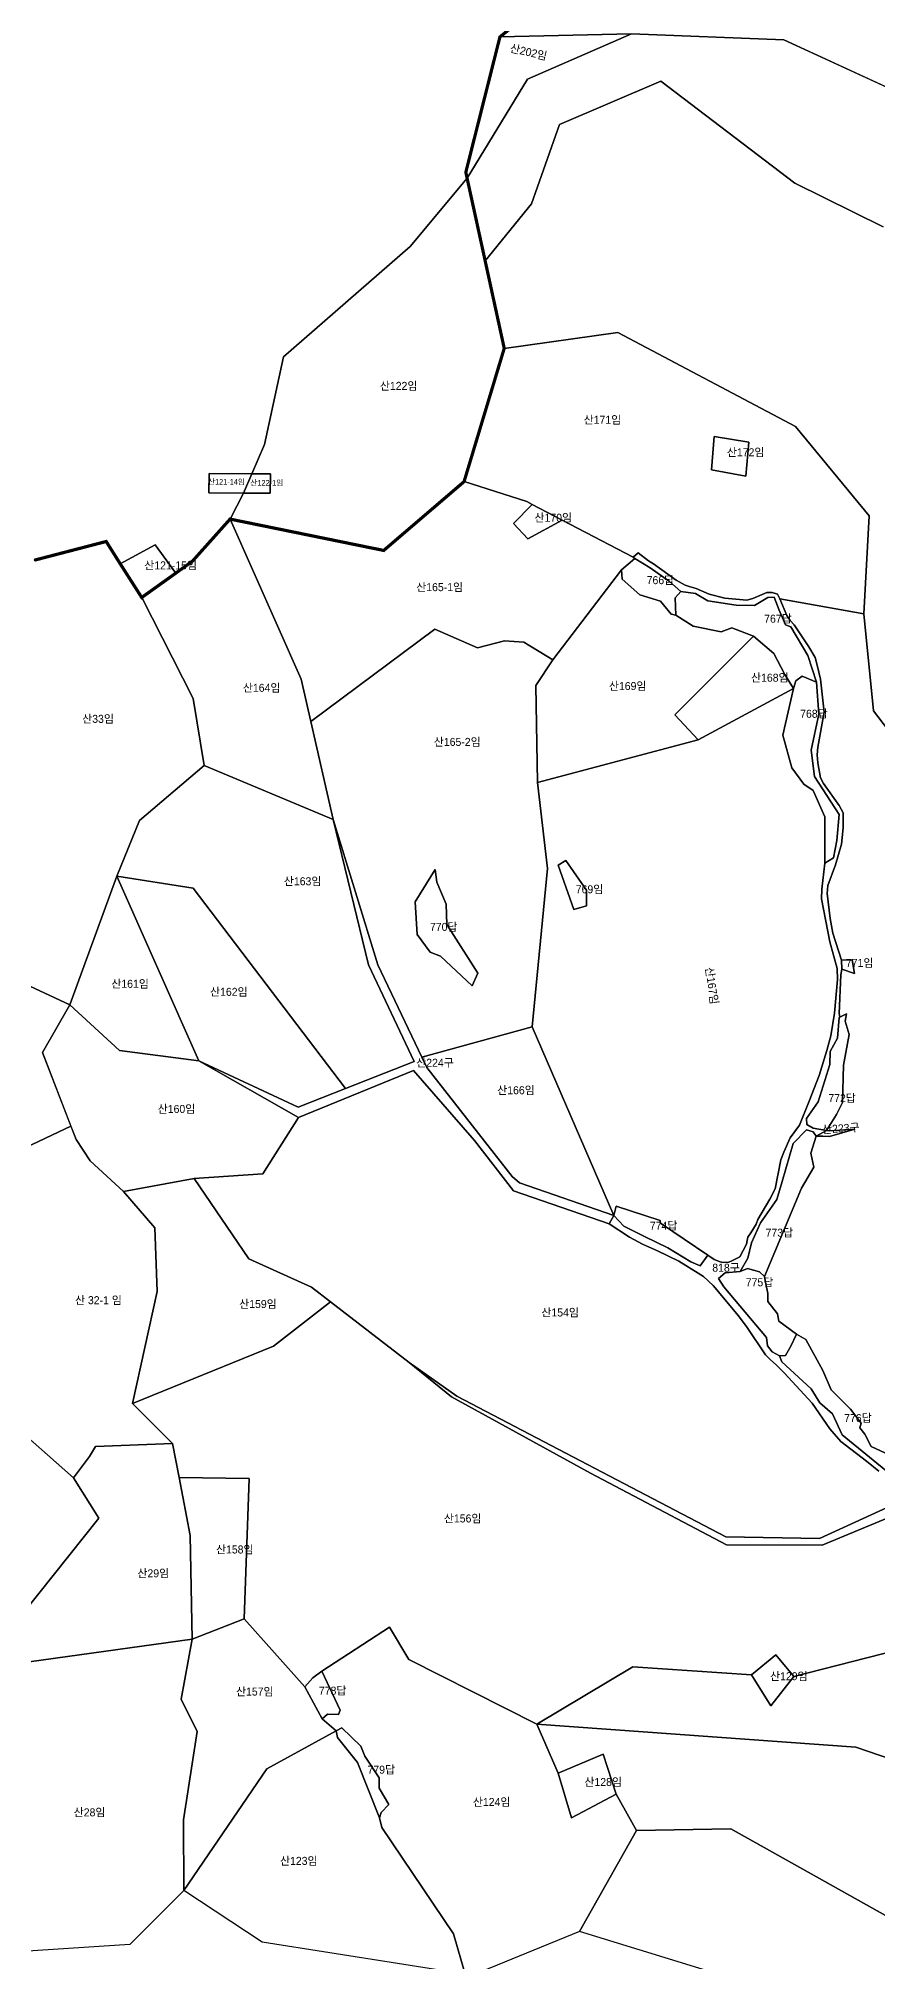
# Model space of a CAD drawing. Header units: metres. Extents: x 245462 to 249549, y 373212 to 377851.
# Drawn here: x 246936 to 247461, y 374194 to 375396 of the extents above; entities that cross this region are included whole.
import ezdxf

# ---------------------------------------------------------------- set-up
doc = ezdxf.new("R2010")
doc.units = ezdxf.units.M
doc.linetypes.add('boundary', pattern=[170, 150, -4, 4, -4, 4, -4])
for name, color, linetype in [('-00-경계_369-1 369 매입(20240430)', 7, 'Continuous'), ('00_지번', 6, 'Continuous'), ('00_지적', 6, 'Continuous')]:
    doc.layers.add(name, color=color, linetype=linetype)
doc.styles.get("Standard").update_dxf_attribs({"font": ''})
doc.styles.get('Standard').set_extended_font_data('Gulim')

msp = doc.modelspace()

# ---------------------------------------------------------------- linework, layer by layer
at = {"layer": '-00-경계_369-1 369 매입(20240430)', "color": 1, "linetype": 'boundary', "const_width": 2}
msp.add_lwpolyline([(246933.7, 375069.6), (246978.6, 375081.3), (246987.4, 375067.3), (247000.8, 375046.3), (247022.2, 375061.6), (247032.6, 375069.1), (247056, 375095.3), (247152, 375075.7), (247202.2, 375118.7), (247227.3, 375202), (247215.4, 375256.6), (247204.1, 375308.3), (247203.3, 375312.1), (247224.6, 375396.6), (247311.2, 375467.3)], dxfattribs=at)
at = {"layer": '00_지적', "linetype": 'Continuous'}
for points in [[(247556.4, 375659.4), (247580.9, 375680.4), (247582.1, 375706.3), (247627.6, 375697.6), (247677.1, 375465.1), (247673.6, 375438.9), (247656.9, 375443.1), (247651.9, 375420.1), (247669.6, 375408.9), (247531.7, 375335.1), (247401.9, 375394.9), (247306.8, 375398.5), (247224.6, 375396.6), (247311.2, 375467.3), (247436.6, 375540.8), (247510.7, 375577.2), (247531.2, 375592), (247551.1, 375622.1), (247552.9, 375650.6), (247556.4, 375659.4)], [(247224.6, 375396.6), (247203.3, 375312.1), (247204.1, 375308.3), (247168.6, 375265.6), (247089.4, 375196.7), (247077.5, 375142), (247069.5, 375123.5), (247042.9, 375123.7), (247042.7, 375111.8), (247064.3, 375111.6), (247056, 375095.3), (247032.6, 375069.1), (247022.2, 375061.6), (247009.2, 375079.2), (246987.4, 375067.3), (246978.6, 375081.3), (246933.7, 375069.6)], [(247204.1, 375308.3), (247203.3, 375312.1), (247224.6, 375396.6), (247306.8, 375398.5), (247241.8, 375370.3), (247204.1, 375308.3)], [(247464, 375277.9), (247408.9, 375305.2), (247325.1, 375369), (247261.8, 375342), (247244.3, 375292.3), (247215.4, 375256.6), (247204.1, 375308.3), (247241.8, 375370.3), (247306.8, 375398.5), (247401.9, 375394.9), (247533.5, 375334.3)], [(247495.8, 374926), (247458.1, 374975.5), (247451.9, 375036.1), (247455.3, 375097.3), (247409.3, 375153.1), (247298.3, 375211.9), (247227.3, 375202), (247215.4, 375256.6), (247244.3, 375292.3), (247261.8, 375342), (247325.1, 375369), (247408.9, 375305.2), (247464, 375277.9)], [(247069.5, 375123.5), (247077.5, 375142), (247089.4, 375196.7), (247168.6, 375265.6), (247204.1, 375308.3), (247215.4, 375256.6), (247227.3, 375202), (247202.2, 375118.7), (247152, 375075.7), (247056, 375095.3), (247064.3, 375111.6), (247081.1, 375111.4), (247081.2, 375123.5), (247069.5, 375123.5)], [(247202.2, 375118.7), (247227.3, 375202), (247298.3, 375211.9), (247409.3, 375153.1), (247455.3, 375097.3), (247451.9, 375036.1), (247399.4, 375045.4), (247398.1, 375048.4), (247394.8, 375049.5), (247391.3, 375049.5), (247382.7, 375045.7), (247378.8, 375044.6), (247365.1, 375045.8), (247355.3, 375048.3), (247347.2, 375052), (247342.8, 375053.1), (247340.4, 375054.1), (247334.7, 375057.1), (247320.5, 375067.4), (247317.5, 375069.2), (247310.9, 375074.2), (247307.9, 375071.5), (247263.4, 375094.6), (247244.8, 375104.4), (247241.4, 375106.2), (247202.2, 375118.7)], [(247378.2, 375122.1), (247356.8, 375126.1), (247358.4, 375147), (247380.1, 375143.3), (247378.2, 375122.1)], [(247378.2, 375122.1), (247380.1, 375143.3), (247358.4, 375147), (247356.8, 375126.1), (247378.2, 375122.1)], [(247069.5, 375123.5), (247064.3, 375111.6), (247042.7, 375111.8), (247042.9, 375123.7), (247069.5, 375123.5)], [(247069.5, 375123.5), (247081.2, 375123.5), (247081.1, 375111.4), (247064.3, 375111.6), (247069.5, 375123.5)], [(247244.8, 375104.4), (247233.1, 375092.6), (247242.1, 375083), (247263.4, 375094.6), (247307.9, 375071.5), (247308.9, 375070.6), (247300.5, 375063.5), (247257.6, 375007.3), (247239.5, 375018.3), (247227.4, 375019.2), (247210.5, 375014.9), (247183.9, 375026.6), (247106.4, 374968.9), (247100.4, 374995.3), (247056, 375095.3), (247152, 375075.7), (247202.2, 375118.7), (247241.4, 375106.2), (247244.8, 375104.4)], [(247263.4, 375094.6), (247242.1, 375083), (247233.1, 375092.6), (247244.8, 375104.4), (247263.4, 375094.6)], [(247056, 375095.3), (247100.4, 374995.3), (247106.4, 374968.9), (247120.5, 374907.6), (247039.8, 374941.3), (247033, 374983.2), (247000.8, 375046.3), (247022.2, 375061.6), (247032.6, 375069.1), (247056, 375095.3)], [(246933.7, 375069.6), (246978.6, 375081.3), (247000.8, 375046.3), (247033, 374983.2), (247039.8, 374941.3), (246999.4, 374907), (246985.2, 374872.1), (246955.8, 374791.8), (246852.1, 374840)], [(246987.4, 375067.3), (247009.2, 375079.2), (247022.2, 375061.6), (247000.8, 375046.3), (246987.4, 375067.3)], [(247300.5, 375063.5), (247300.9, 375057.8), (247312.1, 375047.9), (247325, 375044.1), (247331.5, 375035.8), (247334.6, 375035.3), (247345.3, 375028.3), (247362.9, 375024.8), (247369.4, 375027.4), (247383, 375022.2), (247333.8, 374973), (247348.5, 374957.3), (247248, 374930.6), (247247, 374991.3), (247257.6, 375007.3), (247300.5, 375063.5)], [(247461.3, 374500.3), (247453.6, 374506.5), (247437.6, 374518.8), (247430.7, 374526.8), (247419.6, 374542.8), (247402.3, 374561.7), (247397.3, 374566.8), (247393.7, 374569.8), (247390.5, 374573.1), (247379, 374590.1), (247373.6, 374597.4), (247357.9, 374616.3), (247351.8, 374622), (247340.7, 374628.9), (247336.3, 374631.5), (247323, 374638), (247313.7, 374642.1), (247305.5, 374646.6), (247292.9, 374654.8), (247295.7, 374660), (247302.1, 374653.4), (247314.9, 374646.9), (247329.5, 374639.9), (247343.9, 374631.2), (247349.7, 374628.7), (247354.6, 374635.3), (247358.5, 374632.5), (247362.2, 374631.1), (247364.3, 374630.8), (247367.7, 374631), (247369.6, 374631.8), (247374.5, 374634.3), (247378.7, 374642.1), (247379, 374644.4), (247379.5, 374646.5), (247381.4, 374649.3), (247384.7, 374654.6), (247385.8, 374657.5), (247393.2, 374670.3), (247396.5, 374676.8), (247400.2, 374694.9), (247402, 374699.7), (247406, 374708.7), (247411.8, 374716.6), (247417.9, 374731.5), (247424.1, 374747.5), (247428.9, 374763.2), (247431.3, 374772.3), (247433.6, 374786.6), (247435.6, 374807.5), (247435.3, 374814.5), (247430.7, 374831.2), (247425.5, 374858), (247425.8, 374864.1), (247427.7, 374880.2), (247433.1, 374883.7), (247435.2, 374894.5), (247436.6, 374910.7), (247421.2, 374934.5), (247419.1, 374950.9), (247423.8, 374973.3), (247422.5, 374993.4), (247417, 375010.1), (247406.3, 375027.9), (247403, 375029.3), (247399, 375038.4), (247396, 375046.6), (247391.9, 375046.2), (247383.7, 375041.2), (247372.3, 375041.6), (247354.6, 375044.2), (247346.9, 375048.7), (247337.7, 375050.1), (247330.5, 375056.3), (247318.4, 375064.9), (247308.9, 375070.6), (247307.9, 375071.5)], [(247308.9, 375070.6), (247318.4, 375064.9), (247330.5, 375056.3), (247337.7, 375050.1), (247334, 375046.1), (247334.6, 375035.3), (247331.5, 375035.8), (247325, 375044.1), (247312.1, 375047.9), (247300.9, 375057.8), (247300.5, 375063.5), (247308.9, 375070.6)], [(247307.9, 375071.5), (247310.9, 375074.2), (247317.5, 375069.2), (247320.5, 375067.4), (247334.7, 375057.1), (247340.4, 375054.1), (247342.8, 375053.1), (247347.2, 375052), (247355.3, 375048.3), (247365.1, 375045.8), (247378.8, 375044.6), (247382.7, 375045.7), (247391.3, 375049.5), (247394.8, 375049.5), (247398.1, 375048.4), (247399.4, 375045.4), (247403.9, 375035.1), (247405.9, 375032), (247408.5, 375029.2), (247417.6, 375015.5), (247421.5, 375008.7), (247422.8, 375004.1), (247424.8, 374995.3), (247427.1, 374974.7), (247423.3, 374952.8), (247422.9, 374947.9), (247423.2, 374943), (247424.8, 374933.7), (247426.7, 374930.1), (247436.5, 374916.3), (247439, 374911.7), (247439, 374902.3), (247438, 374892.2), (247434.2, 374879.3), (247429.5, 374866.4), (247429.1, 374861.4), (247430.9, 374845.7), (247432.7, 374836.6), (247438.1, 374819.7), (247438.3, 374814), (247437.7, 374810.4), (247436.6, 374786.3), (247437, 374784.1), (247436.5, 374783.9), (247435.5, 374771), (247431, 374762.6), (247430.7, 374754.4), (247423.5, 374731.1), (247416.2, 374720.7), (247416.3, 374716.9), (247420.3, 374714.6), (247428.6, 374713.3), (247422.1, 374709.7), (247420.3, 374712.3), (247416.1, 374713.6), (247407.8, 374705), (247401, 374681.3), (247397.7, 374670.1), (247387.4, 374655.4), (247381.7, 374643.1), (247379.5, 374633.5), (247374.7, 374625.1), (247365.4, 374624.2), (247361.2, 374620.8), (247364.6, 374615.5), (247391.2, 374583.8), (247391.8, 374578.7), (247394.7, 374574.8), (247399.3, 374572.3), (247400.7, 374568.6), (247419.1, 374551.7), (247424.4, 374543), (247432.4, 374536.1), (247438.5, 374523), (247470.4, 374497)], [(247334.6, 375035.3), (247334, 375046.1), (247337.7, 375050.1), (247346.9, 375048.7), (247354.6, 375044.2), (247372.3, 375041.6), (247383.7, 375041.2), (247391.9, 375046.2), (247396, 375046.6), (247399, 375038.4), (247403, 375029.3), (247406.3, 375027.9), (247417, 375010.1), (247422.5, 374993.4), (247413.5, 374997.2), (247409.5, 374994.2), (247408.1, 374989.5), (247402.6, 374998.2), (247395.7, 375011.4), (247383, 375022.2), (247369.4, 375027.4), (247362.9, 375024.8), (247345.3, 375028.3), (247334.6, 375035.3)], [(247465.1, 374511.7), (247456.5, 374515.7), (247452.5, 374523.4), (247449.5, 374527.4), (247450.3, 374530.4), (247443.7, 374539), (247431.6, 374551.2), (247426.3, 374563.2), (247415.7, 374582.5), (247409.9, 374585.9), (247398.8, 374594.1), (247398.1, 374598.6), (247392, 374606.3), (247392, 374611.3), (247390.7, 374617.3), (247389.9, 374622), (247413.1, 374677.2), (247420.7, 374690.3), (247418.9, 374699.1), (247422.1, 374709.7), (247426.4, 374709.6), (247430.6, 374709.5), (247446.3, 374714), (247430.3, 374713), (247428.6, 374713.3), (247434.8, 374723.1), (247438.7, 374730.7), (247439.2, 374754.1), (247442.8, 374773.3), (247440.3, 374781.6), (247441.1, 374786.1), (247437, 374784.1), (247436.6, 374786.3), (247437.7, 374810.4), (247438.3, 374814), (247446.1, 374811.3), (247444.6, 374819.8), (247438.1, 374819.7), (247432.7, 374836.6), (247430.9, 374845.7), (247429.1, 374861.4), (247429.5, 374866.4), (247434.2, 374879.3), (247438, 374892.2), (247439, 374902.3), (247439, 374911.7), (247436.5, 374916.3), (247426.7, 374930.1), (247424.8, 374933.7), (247423.2, 374943), (247422.9, 374947.9), (247423.3, 374952.8), (247427.1, 374974.7), (247424.8, 374995.3), (247422.8, 375004.1), (247421.5, 375008.7), (247417.6, 375015.5), (247408.5, 375029.2), (247405.9, 375032), (247403.9, 375035.1), (247399.4, 375045.4)], [(247399.4, 375045.4), (247451.9, 375036.1), (247458.1, 374975.5), (247495.8, 374926)], [(247106.4, 374968.9), (247183.9, 375026.6), (247210.5, 375014.9), (247227.4, 375019.2), (247239.5, 375018.3), (247257.6, 375007.3), (247247, 374991.3), (247248, 374930.6), (247254.3, 374877), (247244.8, 374778), (247175.9, 374759), (247148.3, 374816.8), (247120.5, 374907.6), (247106.4, 374968.9)], [(247408.1, 374989.5), (247348.5, 374957.3), (247333.8, 374973), (247383, 375022.2), (247395.7, 375011.4), (247402.6, 374998.2), (247408.1, 374989.5)], [(247422.5, 374993.4), (247423.8, 374973.3), (247419.1, 374950.9), (247421.2, 374934.5), (247436.6, 374910.7), (247435.2, 374894.5), (247433.1, 374883.7), (247427.7, 374880.2), (247427.6, 374909.3), (247420.3, 374925.6), (247414.4, 374929.6), (247407, 374939.9), (247401.4, 374960.3), (247408.1, 374989.5), (247409.5, 374994.2), (247413.5, 374997.2), (247422.5, 374993.4)], [(247408.1, 374989.5), (247401.4, 374960.3), (247407, 374939.9), (247414.4, 374929.6), (247420.3, 374925.6), (247427.6, 374909.3), (247427.7, 374880.2), (247425.8, 374864.1), (247425.5, 374858), (247430.7, 374831.2), (247435.3, 374814.5), (247435.6, 374807.5), (247433.6, 374786.6), (247431.3, 374772.3), (247428.9, 374763.2), (247424.1, 374747.5), (247417.9, 374731.5), (247411.8, 374716.6), (247406, 374708.7), (247402, 374699.7), (247400.2, 374694.9), (247396.5, 374676.8), (247393.2, 374670.3), (247385.8, 374657.5), (247384.7, 374654.6), (247381.4, 374649.3), (247379.5, 374646.5), (247379, 374644.4), (247378.7, 374642.1), (247374.5, 374634.3), (247369.6, 374631.8), (247367.7, 374631), (247364.3, 374630.8), (247362.2, 374631.1), (247358.5, 374632.5), (247354.6, 374635.3), (247325, 374655.2), (247324.8, 374656.9), (247297.2, 374665.9), (247295.7, 374660), (247244.8, 374778), (247254.3, 374877), (247248, 374930.6), (247348.5, 374957.3), (247408.1, 374989.5)], [(247039.8, 374941.3), (247120.5, 374907.6), (247142.4, 374816.8), (247171.1, 374756.4), (247128.1, 374739.4), (247033, 374864.6), (246985.2, 374872.1), (246999.4, 374907), (247039.8, 374941.3)], [(247120.5, 374907.6), (247148.3, 374816.8), (247175.9, 374759), (247179, 374752.6), (247232.2, 374684.5), (247236.9, 374680.6), (247295.7, 374660), (247292.9, 374654.8), (247233, 374675.6), (247208.7, 374707), (247207.3, 374708.6), (247170.6, 374750.6), (247098.8, 374721.4), (247036.5, 374756.8), (247098.5, 374727.8), (247128.1, 374739.4), (247171.1, 374756.4), (247142.4, 374816.8), (247120.5, 374907.6)], [(246955.8, 374791.8), (246985.2, 374872.1), (247036.5, 374756.8), (246986.9, 374763.2), (246955.8, 374791.8)], [(247036.5, 374756.8), (246985.2, 374872.1), (247033, 374864.6), (247128.1, 374739.4), (247098.5, 374727.8), (247036.5, 374756.8)], [(247207.3, 374803.6), (247187.4, 374822.1), (247181.1, 374824.6), (247172.8, 374835.7), (247171.7, 374856.2), (247184.2, 374876.3), (247185.1, 374868.5), (247191, 374854.7), (247191.5, 374841.9), (247210.7, 374811.5), (247207.3, 374803.6)], [(247207.3, 374803.6), (247210.7, 374811.5), (247191.5, 374841.9), (247191, 374854.7), (247185.1, 374868.5), (247184.2, 374876.3), (247171.7, 374856.2), (247172.8, 374835.7), (247181.1, 374824.6), (247187.4, 374822.1), (247207.3, 374803.6)], [(247270.7, 374851.4), (247278.6, 374853.6), (247278.8, 374863.4), (247265.8, 374882), (247260.9, 374879), (247270.7, 374851.4)], [(247270.7, 374851.4), (247260.9, 374879), (247265.8, 374882), (247278.8, 374863.4), (247278.6, 374853.6), (247270.7, 374851.4)], [(246956.6, 374716), (246896.1, 374687.4), (246820.6, 374660.8), (246805.7, 374650.4), (246829.1, 374708.6), (246811.8, 374786.5), (246810.2, 374793.8), (246809.7, 374798.1), (246809.6, 374800.4), (246810.1, 374802.8), (246810.9, 374806.4), (246810.8, 374812.7), (246814.6, 374816.9), (246818.8, 374819.5), (246822.4, 374821), (246831.9, 374823.8), (246840.3, 374832.2), (246849.3, 374837.3), (246852.1, 374840), (246955.8, 374791.8), (246938.9, 374762), (246956.6, 374716)], [(247438.3, 374814), (247438.1, 374819.7), (247444.6, 374819.8), (247446.1, 374811.3), (247438.3, 374814)], [(247036.5, 374756.8), (247098.8, 374721.4), (247076.4, 374686.2), (247033.6, 374683.3), (246989.4, 374675.1), (246968.5, 374694.2), (246959.8, 374707.6), (246938.9, 374762), (246955.8, 374791.8), (246986.9, 374763.2), (247036.5, 374756.8)], [(247175.9, 374759), (247244.8, 374778), (247295.7, 374660), (247236.9, 374680.6), (247232.2, 374684.5), (247179, 374752.6), (247175.9, 374759)], [(247428.6, 374713.3), (247420.3, 374714.6), (247416.3, 374716.9), (247416.2, 374720.7), (247423.5, 374731.1), (247430.7, 374754.4), (247431, 374762.6), (247435.5, 374771), (247436.5, 374783.9), (247437, 374784.1), (247441.1, 374786.1), (247440.3, 374781.6), (247442.8, 374773.3), (247439.2, 374754.1), (247438.7, 374730.7), (247434.8, 374723.1), (247428.6, 374713.3)], [(247098.8, 374721.4), (247170.6, 374750.6), (247207.3, 374708.6), (247208.7, 374707), (247233, 374675.6), (247292.9, 374654.8), (247305.5, 374646.6), (247313.7, 374642.1), (247323, 374638), (247336.3, 374631.5), (247340.7, 374628.9), (247351.8, 374622), (247357.9, 374616.3), (247373.6, 374597.4), (247379, 374590.1), (247390.5, 374573.1), (247393.7, 374569.8), (247397.3, 374566.8), (247402.3, 374561.7), (247419.6, 374542.8), (247430.7, 374526.8), (247437.6, 374518.8), (247453.6, 374506.5), (247461.3, 374500.3)], [(246896.1, 374687.4), (246956.6, 374716), (246959.8, 374707.6), (246968.5, 374694.2), (246989.4, 374675.1), (247009, 374652.3), (247010.5, 374612.5), (246995.1, 374542.5), (247020, 374517.6), (246972, 374515.7), (246968.2, 374509.4), (246958.1, 374496.1), (246916.8, 374532.9), (246909.4, 374572.7), (246878.8, 374587.1), (246919.1, 374627.5), (246896.1, 374687.4)], [(247478.8, 374483.3), (247424.2, 374458.3), (247365.8, 374459.3), (247197.6, 374547.1), (247167.8, 374568.2), (247118.8, 374606.1), (247106.9, 374615.3), (247067.7, 374633.1), (247033.6, 374683.3), (247076.4, 374686.2), (247098.8, 374721.4)], [(247374.7, 374625.1), (247379.5, 374633.5), (247381.7, 374643.1), (247387.4, 374655.4), (247397.7, 374670.1), (247401, 374681.3), (247407.8, 374705), (247416.1, 374713.6), (247420.3, 374712.3), (247422.1, 374709.7), (247418.9, 374699.1), (247420.7, 374690.3), (247413.1, 374677.2), (247389.9, 374622), (247386.7, 374624.9), (247379.2, 374627), (247374.7, 374625.1)], [(247422.1, 374709.7), (247428.6, 374713.3), (247430.3, 374713), (247446.3, 374714), (247430.6, 374709.5), (247426.4, 374709.6), (247422.1, 374709.7)], [(246989.4, 374675.1), (247033.6, 374683.3), (247067.7, 374633.1), (247106.9, 374615.3), (247118.8, 374606.1), (247083.2, 374578.4), (246995.1, 374542.5), (247010.5, 374612.5), (247009, 374652.3), (246989.4, 374675.1)], [(247295.7, 374660), (247297.2, 374665.9), (247324.8, 374656.9), (247325, 374655.2), (247354.6, 374635.3), (247349.7, 374628.7), (247343.9, 374631.2), (247329.5, 374639.9), (247314.9, 374646.9), (247302.1, 374653.4), (247295.7, 374660)], [(247389.9, 374622), (247390.7, 374617.3), (247392, 374611.3), (247392, 374606.3), (247398.1, 374598.6), (247398.8, 374594.1), (247409.9, 374585.9), (247406.4, 374578.5), (247403.1, 374572.5), (247399.3, 374572.3), (247394.7, 374574.8), (247391.8, 374578.7), (247391.2, 374583.8), (247364.6, 374615.5), (247361.2, 374620.8), (247365.4, 374624.2), (247374.7, 374625.1), (247379.2, 374627), (247386.7, 374624.9), (247389.9, 374622)], [(247472.5, 374388.4), (247408.2, 374371.9), (247396.9, 374385.6), (247381.8, 374373.1), (247307.6, 374378.1), (247247.6, 374342.1), (247167.7, 374382.6), (247155.7, 374402.8), (247113.4, 374375.3), (247107.7, 374371.1), (247102.8, 374365.6), (247064.8, 374408), (247067.9, 374495.8), (247024.1, 374496.4), (247020, 374517.6), (246995.1, 374542.5), (247083.2, 374578.4), (247118.8, 374606.1), (247167.8, 374568.2)], [(247399.3, 374572.3), (247403.1, 374572.5), (247406.4, 374578.5), (247409.9, 374585.9), (247415.7, 374582.5), (247426.3, 374563.2), (247431.6, 374551.2), (247443.7, 374539), (247450.3, 374530.4), (247449.5, 374527.4), (247452.5, 374523.4), (247456.5, 374515.7), (247465.1, 374511.7), (247474.9, 374509.5), (247479.7, 374504.5), (247482.7, 374501.3), (247482, 374495.4), (247470.4, 374497), (247438.5, 374523), (247432.4, 374536.1), (247424.4, 374543), (247419.1, 374551.7), (247400.7, 374568.6), (247399.3, 374572.3)], [(247167.8, 374568.2), (247194.3, 374546.7), (247281.2, 374499.1), (247366.1, 374454.2), (247425.9, 374454.1), (247483.6, 374478.1)], [(247478.8, 374483.3), (247483.6, 374478.1), (247425.9, 374454.1), (247366.1, 374454.2), (247281.2, 374499.1), (247194.3, 374546.7), (247167.8, 374568.2), (247197.6, 374547.1), (247365.8, 374459.3), (247424.2, 374458.3), (247478.8, 374483.3)], [(246916.8, 374532.9), (246958.1, 374496.1), (246974, 374471), (246898.8, 374376.7)], [(246958.1, 374496.1), (246968.2, 374509.4), (246972, 374515.7), (247020, 374517.6), (247024.1, 374496.4), (247031.1, 374460.1), (247032.3, 374395.4), (246898.8, 374376.7), (246974, 374471), (246958.1, 374496.1)], [(247024.1, 374496.4), (247067.9, 374495.8), (247064.8, 374408), (247032.3, 374395.4), (247031.1, 374460.1), (247024.1, 374496.4)], [(247607.4, 374436), (247642.8, 374385.3), (247680.7, 374372.6), (247671, 374325.9), (247626.9, 374351.6), (247585.7, 374281.8), (247491.9, 374312.4), (247446.9, 374327.9), (247247.6, 374342.1), (247307.6, 374378.1), (247381.8, 374373.1), (247393.8, 374353.7), (247408.2, 374371.9), (247472.5, 374388.4), (247555.2, 374358.4), (247607.4, 374436)], [(247064.8, 374408), (247102.8, 374365.6), (247113.6, 374345.5), (247122.3, 374338.1), (247079, 374314.3), (247027.2, 374238.2), (247026.8, 374282.4), (247035.4, 374337.7), (247025.4, 374357.9), (247032.3, 374395.4), (247064.8, 374408)], [(247113.4, 374375.3), (247155.7, 374402.8), (247167.7, 374382.6), (247247.6, 374342.1), (247260.9, 374311.6), (247269.4, 374283.6), (247297.3, 374298.4), (247310, 374275.7), (247274.4, 374212.6), (247203.5, 374183.7)], [(246898.8, 374376.7), (247032.3, 374395.4), (247025.4, 374357.9), (247035.4, 374337.7), (247026.8, 374282.4), (247027.2, 374238.2), (246993.4, 374204.6), (246859, 374195.8)], [(247381.8, 374373.1), (247396.9, 374385.6), (247408.2, 374371.9), (247393.8, 374353.7), (247381.8, 374373.1)], [(247102.8, 374365.6), (247107.7, 374371.1), (247113.4, 374375.3), (247124.8, 374351), (247123.7, 374348.2), (247116.9, 374348.4), (247113.6, 374345.5), (247102.8, 374365.6)], [(247202.8, 374186), (247195.7, 374211.2), (247150.9, 374277.6), (247149.4, 374283.7), (247150.4, 374287), (247155.1, 374291.9), (247149.1, 374302.2), (247149.2, 374308.7), (247140.1, 374322.1), (247137.6, 374328.4), (247125.9, 374339.9), (247122.3, 374338.1), (247113.6, 374345.5), (247116.9, 374348.4), (247123.7, 374348.2), (247124.8, 374351), (247113.4, 374375.3)], [(247149.4, 374283.7), (247150.9, 374277.6), (247195.7, 374211.2), (247202.8, 374186), (247076.1, 374205.9), (247027.2, 374238.2), (247079, 374314.3), (247122.3, 374338.1), (247123.2, 374333.8), (247135.6, 374318.3), (247149.4, 374283.7)], [(247122.3, 374338.1), (247125.9, 374339.9), (247137.6, 374328.4), (247140.1, 374322.1), (247149.2, 374308.7), (247149.1, 374302.2), (247155.1, 374291.9), (247150.4, 374287), (247149.4, 374283.7), (247135.6, 374318.3), (247123.2, 374333.8), (247122.3, 374338.1)], [(247247.6, 374342.1), (247446.9, 374327.9), (247491.9, 374312.4), (247585.7, 374281.8), (247692.3, 374190.5), (247687.5, 374187.6), (247682.6, 374185.4), (247678.9, 374180.6), (247678.1, 374178.3), (247619.7, 374206), (247515.8, 374194.5), (247368.8, 374276.7), (247310, 374275.7), (247297.3, 374298.4), (247289.2, 374323.5), (247260.9, 374311.6), (247247.6, 374342.1)], [(247260.9, 374311.6), (247289.2, 374323.5), (247297.3, 374298.4), (247269.4, 374283.6), (247260.9, 374311.6)], [(247310, 374275.7), (247368.8, 374276.7), (247515.8, 374194.5), (247619.7, 374206), (247678.1, 374178.3), (247676.9, 374169.4), (247675.7, 374164.1), (247673.8, 374160.7), (247647.6, 374146.1), (247638.6, 374144.1), (247623.4, 374147.1), (247604.2, 374143.8), (247584.7, 374138.5), (247574.1, 374130.8), (247570.3, 374124.1), (247566.7, 374114.7), (247557, 374105.1), (247488.8, 374087.3), (247474.1, 374081.5), (247397.8, 374065.5), (247423.4, 374166.8), (247274.4, 374212.6), (247310, 374275.7)]]:
    msp.add_lwpolyline(points, dxfattribs=at)

# ---------------------------------------------------------------- texts
at = {"layer": '00_지번', "char_height": 5, "attachment_point": 7}
for s, insert, rotation in [('산202임', (247230.4, 375386.9), 347), ('산167임', (247352.5, 374814.9), 278), ('산223구', (247426.1, 374710.7), 4)]:
    msp.add_mtext(s, dxfattribs=dict(at, insert=insert, rotation=rotation))
at = {"layer": '00_지번', "attachment_point": 7}
for s, insert, char_height in [('산122임', (247149.6, 375175.6), 5), ('산171임', (247276.9, 375154.4), 5), ('산172임', (247366.4, 375134.1), 5), ('산121-14임', (247042.1, 375116.5), 3.5), ('산122-1임', (247068.6, 375115.9), 3.5), ('산170임', (247246.2, 375093.2), 5), ('산121-15임', (247002.4, 375063.4), 5), ('산165-1임', (247172.3, 375049.8), 5), ('766답', (247316.3, 375054.2), 5), ('767답', (247389.7, 375030.1), 5), ('산164임', (247064, 374986.9), 5), ('산169임', (247292.7, 374988), 5), ('산168임', (247381.5, 374993.2), 5), ('산33임', (246963.6, 374967.5), 5), ('768답', (247412.2, 374970.7), 5), ('산165-2임', (247183.3, 374953.1), 5), ('산163임', (247089.6, 374866), 5), ('769임', (247272, 374861), 5), ('770답', (247180.9, 374837.5), 5), ('771임', (247440.8, 374815), 5), ('산161임', (246981.8, 374801.9), 5), ('산162임', (247043.5, 374796.9), 5), ('산224구', (247172.3, 374752.5), 5), ('산166임', (247222.9, 374735.4), 5), ('산160임', (247010.8, 374723.7), 5), ('772답', (247429.8, 374730.5), 5), ('774답', (247318.3, 374650.8), 5), ('773답', (247390.6, 374646.4), 5), ('818구', (247357.3, 374624.4), 5), ('775답', (247378.2, 374615.4), 5), ('산 32-1 임', (246959.1, 374604.2), 5), ('산159임', (247061.7, 374601.8), 5), ('산154임', (247250.5, 374596.5), 5), ('776답', (247439.7, 374530.6), 5), ('산156임', (247189.6, 374467.8), 5), ('산158임', (247047.2, 374448.4), 5), ('산29임', (246998.1, 374433.5), 5), ('778답', (247111.5, 374360.2), 5), ('산129임', (247393.4, 374369.2), 5), ('산157임', (247059.7, 374359.6), 5), ('779답', (247141.9, 374310.8), 5), ('산128임', (247277.4, 374303.1), 5), ('산124임', (247207.7, 374290.6), 5), ('산28임', (246958.3, 374284.1), 5), ('산123임', (247087.2, 374253.8), 5)]:
    msp.add_mtext(s, dxfattribs=dict(at, insert=insert, char_height=char_height))

doc.saveas('drawing.dxf')
